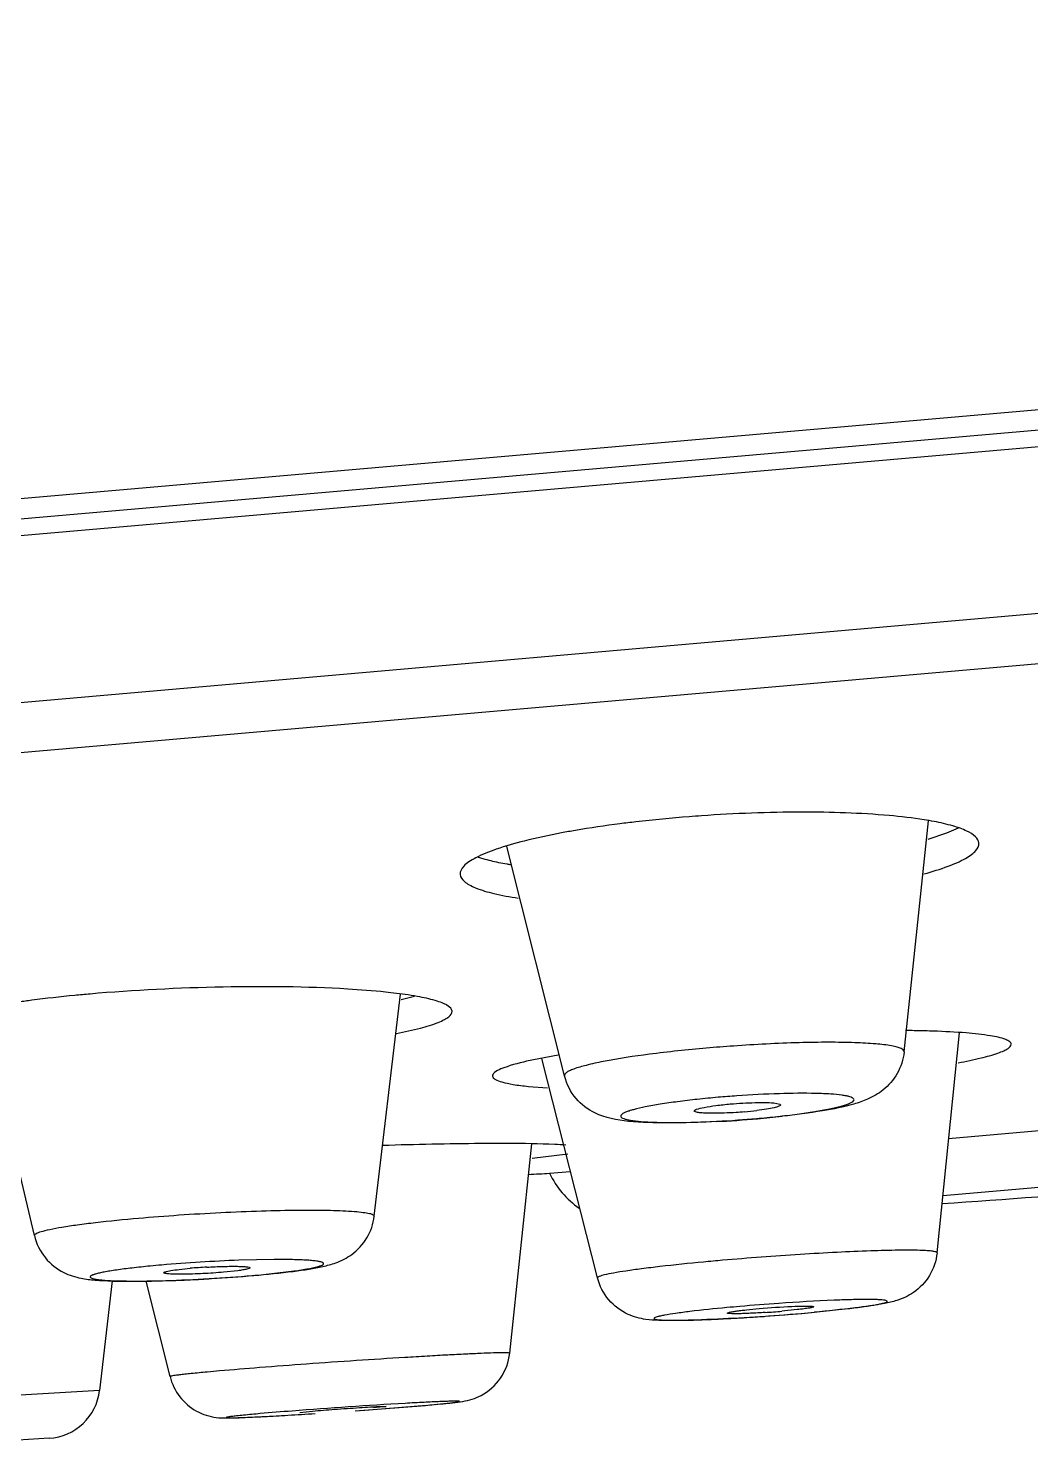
# Model space of a CAD drawing. Extents: x 38931 to 39525, y 15845 to 16265.
# Drawn here: x 39248.08 to 39257.34, y 16136.68 to 16149.84 of the extents above; entities that cross this region are included whole.
import ezdxf

# ---------------------------------------------------------------- set-up
doc = ezdxf.new("R2010")
doc.units = 0
doc.header["$LTSCALE"] = 7
doc.header["$MEASUREMENT"] = 0
doc.layers.get('0').update_dxf_attribs({"color": 2, "linetype": 'CONTINUOUS'})
doc.layers.add('DWG', color=7, linetype='CONTINUOUS')

msp = doc.modelspace()

# ---------------------------------------------------------------- linework, layer by layer
at = {"color": 7, "linetype": 'Continuous'}
for p, q in [((39217.28079, 16142.46323), (39301.55903, 16149.83662)), ((39301.61241, 16148.2959), (39217.49534, 16140.93661)), ((39301.25945, 16147.80046), (39217.92893, 16140.51)), ((39256.17081, 16140.37919), (39256.39512, 16142.51474)), ((39256.39348, 16142.34519), (39256.56469, 16142.40264)), ((39256.56469, 16142.40264), (39256.6733, 16142.44966)), ((39253.0335, 16140.15661), (39252.50045, 16142.27687)), ((39251.27616, 16138.86031), (39251.51916, 16140.91292)), ((39251.52302, 16140.86406), (39251.64743, 16140.89251)), ((39248.13584, 16138.68062), (39247.6404, 16140.77622)), ((39256.20339, 16140.57563), (39256.18517, 16140.57583)), ((39256.47546, 16138.52097), (39256.68173, 16140.55514)), ((39252.97503, 16140.34864), (39252.6838, 16140.29175)), ((39253.33841, 16138.28934), (39252.82372, 16140.31803)), ((39252.7008, 16140.05967), (39252.87621, 16140.04542)), ((39254.96877, 16139.90667), (39255.02433, 16139.8955)), ((39255.02433, 16139.8955), (39255.03, 16139.8887)), ((39256.58276, 16139.57913), (39258.12169, 16139.71376)), ((39252.52721, 16137.59392), (39252.73262, 16139.528)), ((39252.73494, 16139.39665), (39253.06564, 16139.43763)), ((39252.89585, 16139.25673), (39253.08871, 16139.27356)), ((39258.25962, 16139.19912), (39256.52887, 16139.04772)), ((39250.3518, 16138.45998), (39250.02607, 16138.45278)), ((39250.01451, 16138.3564), (39249.88421, 16138.34255)), ((39250.25302, 16138.32175), (39250.53683, 16138.35446)), ((39248.85324, 16138.26216), (39248.73799, 16137.25064)), ((39249.38894, 16137.37781), (39249.1699, 16138.26019)), ((39255.32175, 16138.02805), (39255.33616, 16138.02366)), ((39255.18275, 16137.99644), (39255.04208, 16137.9825)), ((39255.34159, 16137.97337), (39255.64979, 16138.00575)), ((39248.73799, 16137.25064), (39245.59815, 16137.0586)), ((39251.09857, 16137.06164), (39251.74974, 16137.11224)), ((39251.15287, 16137.06542), (39251.75896, 16137.11287)), ((39250.5874, 16137.04633), (39250.70386, 16137.05961)), ((39251.3855, 16137.10129), (39251.26903, 16137.08805)), ((39248.27173, 16136.80817), (39246.11486, 16136.67625))]:
    msp.add_line(p, q, dxfattribs=at)
for centre, radius, start, end in [((39255.22597, 16129.18293), 13.40956, 94.454223, 96.571881), ((39255.27656, 16128.5639), 14.03065, 93.990604, 94.46387), ((39252.9634, 16144.76099), 2.68569, 258.440697, 260.123716), ((39253.04456, 16145.21848), 3.15032, 260.096607, 260.728944), ((39256.07198, 16129.36569), 11.2107, 88.494565, 89.328377), ((39256.11485, 16131.01712), 9.55872, 88.033517, 88.491391), ((39255.65509, 16125.4161), 15.05439, 94.038972, 94.996787), ((39255.35447, 16129.65665), 10.34141, 94.038972, 94.996787), ((39253.87215, 16150.55793), 10.83809, 272.982296, 274.99973), ((39253.90759, 16150.0652), 10.34141, 274.038972, 274.996787), ((39254.41412, 16143.09054), 3.27803, 274.944584, 276.952756), ((39253.96509, 16149.53779), 9.81373, 274.978278, 276.311004), ((39242.54865, 16338.98929), 200.0004, 272.9102028, 272.9655724), ((39253.62033, 16139.59604), 0.8, 205.096154, 235.751907), ((39242.54865, 16338.98929), 200.5004, 273.996341, 274.5012016), ((39250.53712, 16124.2562), 14.20578, 92.061663, 94.949672), ((39256.80582, 16112.0143), 26.53892, 94.99582, 95.378308), ((39250.26089, 16127.53951), 10.91089, 94.992133, 95.548769), ((39250.01397, 16133.3276), 5.06993, 93.23078, 94.97042), ((39248.90198, 16152.88107), 14.62372, 273.414348, 274.945084), ((39249.19802, 16149.18151), 10.91089, 274.992133, 275.548769), ((39248.90011, 16152.68732), 14.43035, 272.080598, 272.692564), ((39248.86336, 16153.4899), 15.23377, 272.688811, 273.422939), ((39256.49451, 16116.91675), 21.18962, 94.004363, 94.982546), ((39256.24172, 16119.86502), 18.23054, 94.99582, 95.378308), ((39253.41017, 16158.59106), 20.70847, 273.292451, 273.950042), ((39253.35046, 16159.47038), 21.58981, 273.947391, 274.09411), ((39254.36989, 16145.67951), 7.7263, 273.829743, 274.991065), ((39253.3782, 16159.12893), 21.24726, 274.08522, 274.992346), ((39253.63282, 16156.12365), 18.23054, 274.99582, 275.378308), ((39253.59238, 16156.65999), 18.76905, 274.996875, 275.355051), ((39252.11415, 16111.48861), 26.04032, 94.994866, 95.246669), ((39248.24121, 16137.30724), 0.5, 273.5, 353.5), ((39250.19229, 16154.93234), 17.88803, 274.994866, 275.246669), ((39250.79083, 16148.54228), 11.47023, 275.244885, 275.742149), ((39251.326, 16143.18326), 6.08456, 275.776913, 276.347892), ((39251.78061, 16119.2153), 17.88805, 94.994867, 95.246669)]:
    msp.add_arc(centre, radius, start, end, dxfattribs=at)
for points, knots in [([(39253.69125, 16142.50438), (39253.64268, 16142.49874), (39253.4564, 16142.47597), (39253.27065, 16142.44866), (39253.13388, 16142.4252)], [0, 0, 0, 0, 616.42395823, 2365.81388205, 2365.81388205, 2365.81388205, 2365.81388205]), ([(39256.0334, 16142.5628), (39255.76513, 16142.58665), (39255.18632, 16142.60372), (39254.60822, 16142.58203), (39254.30013, 16142.56053)], [0, 0, 0, 0, 1106.34381446, 2374.97147362, 2374.97147362, 2374.97147362, 2374.97147362]), ([(39256.44819, 16142.50769), (39256.41763, 16142.51355), (39256.28015, 16142.53742), (39256.14137, 16142.5532), (39256.0334, 16142.5628)], [0, 0, 0, 0, 531.68671854, 2383.83963979, 2383.83963979, 2383.83963979, 2383.83963979]), ([(39256.86197, 16142.30918), (39256.8601, 16142.33066), (39256.82755, 16142.37949), (39256.74005, 16142.42772), (39256.60993, 16142.47349), (39256.50684, 16142.49642), (39256.44819, 16142.50769)], [0, 0, 0, 0, 573.67951479, 1426.46049224, 2643.09805805, 4232.68449215, 4232.68449215, 4232.68449215, 4232.68449215]), ([(39253.13388, 16142.4252), (39253.09104, 16142.41786), (39252.9327, 16142.38942), (39252.77518, 16142.35603), (39252.66134, 16142.32731)], [0, 0, 0, 0, 638.33140391, 2362.66107021, 2362.66107021, 2362.66107021, 2362.66107021]), ([(39252.66134, 16142.32731), (39252.57439, 16142.30538), (39252.42267, 16142.26212), (39252.25135, 16142.19596), (39252.15236, 16142.13813), (39252.09517, 16142.09375), (39252.06664, 16142.04657), (39252.06903, 16142.019)], [0, 0, 0, 0, 1987.23755142, 3493.16819684, 4060.6376751, 4509.37521652, 5122.75031504, 5122.75031504, 5122.75031504, 5122.75031504]), ([(39256.35468, 16142.02373), (39256.42962, 16142.04435), (39256.56025, 16142.08474), (39256.70732, 16142.14631), (39256.79162, 16142.19949), (39256.84094, 16142.24115), (39256.86414, 16142.28411), (39256.86197, 16142.30918)], [0, 0, 0, 0, 1995.71986674, 3507.33802608, 4080.29360089, 4537.86402012, 5183.96864178, 5183.96864178, 5183.96864178, 5183.96864178]), ([(39252.23689, 16142.17888), (39252.25063, 16142.17425), (39252.31258, 16142.15483), (39252.37586, 16142.1399), (39252.42523, 16142.12977)], [0, 0, 0, 0, 527.05141851, 2359.21286619, 2359.21286619, 2359.21286619, 2359.21286619]), ([(39252.06903, 16142.019), (39252.07122, 16141.99376), (39252.10093, 16141.95516), (39252.15539, 16141.92015), (39252.24533, 16141.87827), (39252.39704, 16141.8354), (39252.5299, 16141.81116), (39252.6056, 16141.79977)], [0, 0, 0, 0, 647.68263804, 1105.42277303, 1675.00081302, 3167.23224573, 5124.2641296, 5124.2641296, 5124.2641296, 5124.2641296]), ([(39251.03059, 16140.95921), (39250.64786, 16140.98188), (39249.85275, 16140.98835), (39249.0589, 16140.94944), (39248.6496, 16140.91363)], [0, 0, 0, 0, 1131.01563502, 2343.07330294, 2343.07330294, 2343.07330294, 2343.07330294]), ([(39251.48091, 16140.91968), (39251.44714, 16140.92389), (39251.29739, 16140.94089), (39251.14704, 16140.95231), (39251.03059, 16140.95921)], [0, 0, 0, 0, 531.91797133, 2354.97986405, 2354.97986405, 2354.97986405, 2354.97986405]), ([(39248.1124, 16140.85559), (39248.07228, 16140.8503), (39247.92585, 16140.83002), (39247.77989, 16140.806), (39247.67461, 16140.78494)], [0, 0, 0, 0, 638.8374258, 2333.63486674, 2333.63486674, 2333.63486674, 2333.63486674]), ([(39248.6496, 16140.91363), (39248.60239, 16140.9095), (39248.42304, 16140.89294), (39248.244, 16140.87295), (39248.1124, 16140.85559)], [0, 0, 0, 0, 614.69639228, 2336.64904772, 2336.64904772, 2336.64904772, 2336.64904772]), ([(39251.99456, 16140.75514), (39251.99281, 16140.77505), (39251.96167, 16140.80359), (39251.91251, 16140.82788), (39251.82561, 16140.85944), (39251.68051, 16140.89168), (39251.5535, 16140.91063), (39251.48091, 16140.91968)], [0, 0, 0, 0, 554.74047323, 996.84062951, 1566.27233453, 3094.43107434, 5124.22743019, 5124.22743019, 5124.22743019, 5124.22743019]), ([(39251.48086, 16140.54911), (39251.55585, 16140.56356), (39251.68631, 16140.59208), (39251.83427, 16140.63546), (39251.92087, 16140.67455), (39251.96831, 16140.70246), (39251.99628, 16140.7354), (39251.99456, 16140.75514)], [0, 0, 0, 0, 2057.12698456, 3591.7176579, 4156.12568593, 4588.70190089, 5122.45290017, 5122.45290017, 5122.45290017, 5122.45290017]), ([(39257.1606, 16140.45012), (39257.15985, 16140.45868), (39257.14391, 16140.47813), (39257.07957, 16140.50693), (39256.94293, 16140.53458), (39256.72003, 16140.5579), (39256.54357, 16140.56674), (39256.44286, 16140.57021)], [0, 0, 0, 0, 180.4853236, 473.33728264, 1487.32820492, 3077.36826002, 5195.80928873, 5195.80928873, 5195.80928873, 5195.80928873]), ([(39254.34385, 16140.41328), (39254.16829, 16140.39792), (39253.84987, 16140.36421), (39253.47963, 16140.30954), (39253.24673, 16140.25908), (39253.14269, 16140.23031), (39253.08165, 16140.20488), (39253.05083, 16140.18901), (39253.03068, 16140.16799), (39253.03352, 16140.15661)], [0, 0, 0, 0, 2724.7924632, 4948.89566964, 5785.24170741, 6402.5964345, 6625.11170272, 6789.98919576, 6971.18603383, 6971.18603383, 6971.18603383, 6971.18603383]), ([(39256.17078, 16140.37919), (39256.17222, 16140.39268), (39256.14254, 16140.41211), (39256.10346, 16140.42397), (39256.02462, 16140.4416), (39255.89458, 16140.45522), (39255.70037, 16140.4657), (39255.46386, 16140.46854), (39255.09017, 16140.46258), (39254.7967, 16140.44737), (39254.59473, 16140.4331)], [0, 0, 0, 0, 202.1166244, 394.56895812, 655.37926707, 1379.56054364, 2354.18677267, 3543.61209293, 4902.74757945, 7917.3353863, 7917.3353863, 7917.3353863, 7917.3353863]), ([(39256.67015, 16140.27788), (39256.74144, 16140.29125), (39256.86545, 16140.31702), (39257.00579, 16140.35436), (39257.08923, 16140.3868), (39257.13212, 16140.40837), (39257.16203, 16140.43374), (39257.1606, 16140.45012)], [0, 0, 0, 0, 2128.07306671, 3706.30283576, 4280.74519358, 4711.98436166, 5194.50997917, 5194.50997917, 5194.50997917, 5194.50997917]), ([(39252.6838, 16140.29175), (39252.60306, 16140.27317), (39252.49847, 16140.24511), (39252.39389, 16140.19856), (39252.36698, 16140.16757), (39252.36804, 16140.15547)], [0, 0, 0, 0, 2326.03448987, 2964.91540375, 3305.87306183, 3305.87306183, 3305.87306183, 3305.87306183]), ([(39256.17081, 16140.37919), (39256.16347, 16140.30933), (39256.12008, 16140.17443), (39255.99127, 16140.02549), (39255.84504, 16139.94085), (39255.65598, 16139.87777), (39255.39106, 16139.82663), (39255.16871, 16139.79736), (39255.04386, 16139.78353)], [0, 0, 0, 0, 924.41267594, 1803.15603978, 2530.4592901, 3121.03155791, 4419.72635338, 6072.6154391, 6072.6154391, 6072.6154391, 6072.6154391]), ([(39252.36804, 16140.15547), (39252.36911, 16140.14314), (39252.40066, 16140.11652), (39252.4662, 16140.09646), (39252.57126, 16140.07426), (39252.65342, 16140.06456), (39252.7008, 16140.05967)], [0, 0, 0, 0, 437.91101906, 1252.9631221, 2505.79477662, 4191.72484873, 4191.72484873, 4191.72484873, 4191.72484873]), ([(39254.43603, 16139.73452), (39254.2854, 16139.72667), (39254.01458, 16139.71871), (39253.63909, 16139.72663), (39253.33679, 16139.77968), (39253.12511, 16139.94054), (39253.05263, 16140.08054), (39253.0335, 16140.15661)], [0, 0, 0, 0, 1469.26528235, 2633.25450801, 3673.86018956, 4383.15774964, 5147.25544489, 5147.25544489, 5147.25544489, 5147.25544489]), ([(39254.45373, 16139.95875), (39254.38913, 16139.9531), (39254.26401, 16139.94094), (39254.08501, 16139.91972), (39253.9248, 16139.89664), (39253.78904, 16139.87255), (39253.69355, 16139.8512), (39253.63301, 16139.83348), (39253.6, 16139.82169), (39253.57562, 16139.81008), (39253.55983, 16139.7996), (39253.55127, 16139.78679), (39253.55742, 16139.77352), (39253.57254, 16139.76505), (39253.59515, 16139.75672), (39253.62673, 16139.74948), (39253.68541, 16139.73994), (39253.77882, 16139.73172), (39253.97192, 16139.72397), (39254.26128, 16139.72754), (39254.50522, 16139.74024), (39254.63598, 16139.74948)], [0, 0, 0, 0, 1728.51509202, 3350.8204809, 4804.50646675, 6042.52256521, 7025.37584439, 7411.19614163, 7722.81652013, 7960.11799997, 8125.87083824, 8233.31036854, 8329.66285268, 8473.20995812, 8685.83984604, 8972.90293786, 9334.12012744, 10270.80565169, 11469.40701328, 14485.24722817, 17979.5876078, 17979.5876078, 17979.5876078, 17979.5876078]), ([(39254.23213, 16139.8321), (39254.23155, 16139.83508), (39254.24008, 16139.84325), (39254.26985, 16139.85375), (39254.33675, 16139.86975), (39254.43992, 16139.88455), (39254.52091, 16139.89325), (39254.56539, 16139.89714)], [0, 0, 0, 0, 136.79498158, 426.53684687, 1504.35069611, 3149.84611625, 5161.12925766, 5161.12925766, 5161.12925766, 5161.12925766]), ([(39254.56539, 16139.89714), (39254.6416, 16139.90381), (39254.77593, 16139.91125), (39254.91093, 16139.91214), (39254.96877, 16139.90667)], [0, 0, 0, 0, 1351.89049045, 2378.61424043, 2378.61424043, 2378.61424043, 2378.61424043]), ([(39254.80832, 16139.76309), (39254.87292, 16139.76875), (39254.99805, 16139.78091), (39255.17705, 16139.80213), (39255.33726, 16139.82521), (39255.47301, 16139.8493), (39255.56851, 16139.87064), (39255.62905, 16139.88837), (39255.66206, 16139.90016), (39255.68644, 16139.91177), (39255.70223, 16139.92224), (39255.71079, 16139.93506), (39255.70463, 16139.94833), (39255.68952, 16139.9568), (39255.66691, 16139.96513), (39255.63533, 16139.97236), (39255.57665, 16139.98191), (39255.48323, 16139.99012), (39255.29013, 16139.99788), (39255.00077, 16139.99431), (39254.75683, 16139.98161), (39254.62607, 16139.97237)], [0, 0, 0, 0, 1736.76070975, 3366.80505916, 4827.42563239, 6071.34749792, 7058.88932882, 7446.55012298, 7759.65703899, 7998.09052935, 8164.63406627, 8272.58612048, 8369.39823945, 8513.63011447, 8727.27432086, 9015.70680339, 9378.6471245, 10319.80096425, 11524.1200709, 14554.34689177, 18065.35648946, 18065.35648946, 18065.35648946, 18065.35648946]), ([(39255.03, 16139.8887), (39255.02965, 16139.88212), (39255.00325, 16139.87188), (39254.96433, 16139.86054), (39254.89352, 16139.84759), (39254.84096, 16139.84029), (39254.81093, 16139.83661)], [0, 0, 0, 0, 366.78046042, 1223.57971717, 2537.60591369, 4221.0467748, 4221.0467748, 4221.0467748, 4221.0467748]), ([(39254.39909, 16139.81097), (39254.37623, 16139.81106), (39254.33633, 16139.81179), (39254.28306, 16139.81563), (39254.2526, 16139.82058), (39254.2331, 16139.8271), (39254.23213, 16139.8321)], [0, 0, 0, 0, 1695.0734297, 2994.93483913, 3836.42006191, 4213.48119395, 4213.48119395, 4213.48119395, 4213.48119395]), ([(39254.69667, 16139.82471), (39254.67072, 16139.82244), (39254.5717, 16139.81487), (39254.47236, 16139.81068), (39254.39909, 16139.81097)], [0, 0, 0, 0, 623.6236553, 2377.82645128, 2377.82645128, 2377.82645128, 2377.82645128]), ([(39252.51285, 16139.53196), (39252.42851, 16139.53231), (39252.04264, 16139.53134), (39251.65683, 16139.52268), (39251.35547, 16139.51339)], [0, 0, 0, 0, 516.32386818, 2361.93518052, 2361.93518052, 2361.93518052, 2361.93518052]), ([(39253.04606, 16139.51726), (39253.01201, 16139.5197), (39252.83442, 16139.52927), (39252.65654, 16139.53135), (39252.51285, 16139.53196)], [0, 0, 0, 0, 454.46444175, 2367.29501063, 2367.29501063, 2367.29501063, 2367.29501063]), ([(39248.13585, 16138.68062), (39248.13413, 16138.68782), (39248.15989, 16138.70727), (39248.20543, 16138.72018), (39248.28868, 16138.7419), (39248.39971, 16138.76142), (39248.54076, 16138.78283), (39248.776, 16138.81229), (39248.9647, 16138.83092), (39249.09739, 16138.84252)], [0, 0, 0, 0, 155.49855534, 516.31250325, 1102.43181306, 1905.04391505, 2908.4337621, 4091.89693073, 6891.37334993, 6891.37334993, 6891.37334993, 6891.37334993]), ([(39249.09739, 16138.84252), (39249.2215, 16138.85338), (39249.4746, 16138.8728), (39249.85383, 16138.89512), (39250.22405, 16138.91037), (39250.56284, 16138.91763), (39250.84936, 16138.91691), (39251.04789, 16138.90881), (39251.16694, 16138.89809), (39251.22535, 16138.88727), (39251.25948, 16138.8799), (39251.27681, 16138.86594), (39251.27615, 16138.86031)], [0, 0, 0, 0, 1640.15137553, 3341.92160709, 5001.14846511, 6518.49200937, 7802.15257974, 8775.59390104, 9127.5272314, 9383.34242344, 9541.77246873, 9616.33167996, 9616.33167996, 9616.33167996, 9616.33167996]), ([(39250.16255, 16138.31178), (39250.28427, 16138.32243), (39250.45536, 16138.33965), (39250.66771, 16138.36967), (39250.79926, 16138.39383), (39250.93482, 16138.42955), (39251.08478, 16138.50577), (39251.22121, 16138.653), (39251.26781, 16138.78981), (39251.27616, 16138.86031)], [0, 0, 0, 0, 1877.3812121, 2641.31813884, 3294.80957292, 3931.82212924, 4790.76611723, 5843.80619142, 6934.69098942, 6934.69098942, 6934.69098942, 6934.69098942]), ([(39248.13584, 16138.68062), (39248.15333, 16138.60664), (39248.22183, 16138.46789), (39248.38788, 16138.33718), (39248.55451, 16138.28434), (39248.75814, 16138.26225), (39249.04406, 16138.25618), (39249.28631, 16138.26149), (39249.42401, 16138.26648)], [0, 0, 0, 0, 923.0518504, 1804.08327044, 2491.07401179, 3018.462985, 4287.35630401, 5960.27168708, 5960.27168708, 5960.27168708, 5960.27168708]), ([(39250.53683, 16138.35446), (39250.58078, 16138.36056), (39250.64166, 16138.36972), (39250.71539, 16138.38457), (39250.75496, 16138.39385), (39250.78348, 16138.40389), (39250.80116, 16138.41049), (39250.81098, 16138.42332), (39250.79769, 16138.43358), (39250.77894, 16138.43853), (39250.74777, 16138.44492), (39250.70623, 16138.44962), (39250.65369, 16138.45384), (39250.59109, 16138.45695), (39250.48932, 16138.45995), (39250.40849, 16138.46029), (39250.3518, 16138.45998)], [0, 0, 0, 0, 2369.63040871, 3287.0930295, 4013.58927399, 4544.77615202, 4882.56661701, 5056.1238211, 5244.51026612, 5603.75503328, 6158.30588693, 6908.87144031, 7848.35341874, 8968.13347268, 10257.43183524, 13284.63864531, 13284.63864531, 13284.63864531, 13284.63864531]), ([(39254.31829, 16138.43638), (39254.18383, 16138.42371), (39253.99237, 16138.40419), (39253.75363, 16138.3754), (39253.6096, 16138.35553), (39253.49739, 16138.33783), (39253.4098, 16138.31999), (39253.36807, 16138.30892), (39253.33681, 16138.29566), (39253.33841, 16138.28934)], [0, 0, 0, 0, 2845.25334268, 4050.54872285, 5073.19509256, 5891.26479659, 6488.04337427, 6851.28248746, 6988.71545172, 6988.71545172, 6988.71545172, 6988.71545172]), ([(39256.47546, 16138.52097), (39256.47589, 16138.52518), (39256.45817, 16138.53343), (39256.43081, 16138.53702), (39256.37855, 16138.5426), (39256.30975, 16138.54507), (39256.22124, 16138.54651), (39256.07028, 16138.54566), (39255.84554, 16138.53967), (39255.54193, 16138.52623), (39255.20469, 16138.50673), (39254.85179, 16138.48212), (39254.61338, 16138.46277), (39254.49473, 16138.45239)], [0, 0, 0, 0, 68.539651, 235.1101368, 508.0552601, 886.01235607, 1364.0471434, 1936.42488369, 3333.23840077, 5003.66845393, 6859.09524748, 8804.18501678, 10733.21075127, 10733.21075127, 10733.21075127, 10733.21075127]), ([(39256.47546, 16138.52097), (39256.46804, 16138.44783), (39256.42059, 16138.30441), (39256.27624, 16138.15349), (39256.12176, 16138.0813), (39255.93847, 16138.04151), (39255.68498, 16138.00712), (39255.46921, 16137.9846), (39255.34405, 16137.97286)], [0, 0, 0, 0, 976.23907137, 1930.05714095, 2690.60847391, 3205.12764317, 4416.49997505, 6085.79749034, 6085.79749034, 6085.79749034, 6085.79749034]), ([(39249.20589, 16138.39927), (39249.14981, 16138.39381), (39249.04569, 16138.3828), (39248.92148, 16138.36695), (39248.83575, 16138.35375), (39248.78313, 16138.34452), (39248.73889, 16138.33544), (39248.70378, 16138.32678), (39248.67701, 16138.31823), (39248.6608, 16138.31095), (39248.64898, 16138.30222), (39248.65425, 16138.29058), (39248.66893, 16138.28586), (39248.69052, 16138.27963), (39248.72199, 16138.27493), (39248.78106, 16138.2684), (39248.87575, 16138.26332), (39249.07241, 16138.25927), (39249.36739, 16138.26429), (39249.74911, 16138.28147), (39250.01505, 16138.30042), (39250.14747, 16138.31201)], [0, 0, 0, 0, 1448.13675003, 2690.5545993, 3217.91783488, 3676.98213873, 4064.1469668, 4376.23162773, 4611.815479, 4771.33579188, 4861.49081656, 4927.87705416, 5047.77493412, 5241.6839402, 5512.86153415, 5860.12082772, 6771.42668432, 7946.84033991, 10916.08171537, 14350.51061518, 17766.80368237, 17766.80368237, 17766.80368237, 17766.80368237]), ([(39249.33015, 16138.3374), (39249.3298, 16138.3393), (39249.33652, 16138.34404), (39249.35679, 16138.3501), (39249.40551, 16138.35992), (39249.48086, 16138.36944), (39249.54108, 16138.37552), (39249.5747, 16138.37846)], [0, 0, 0, 0, 117.95303645, 387.61641519, 1416.06062701, 3034.43538342, 5099.0380377, 5099.0380377, 5099.0380377, 5099.0380377]), ([(39249.88421, 16138.34255), (39249.82061, 16138.33699), (39249.72522, 16138.3306), (39249.6006, 16138.3254), (39249.51504, 16138.32349), (39249.44195, 16138.32362), (39249.38656, 16138.32562), (39249.35136, 16138.32907), (39249.33558, 16138.3329), (39249.33044, 16138.33578), (39249.33015, 16138.3374)], [0, 0, 0, 0, 2681.44920547, 4014.67984383, 5237.38173931, 6278.46882554, 7075.97925903, 7585.19798761, 7724.72949827, 7793.71494101, 7793.71494101, 7793.71494101, 7793.71494101]), ([(39249.72823, 16138.38947), (39249.77941, 16138.39239), (39249.85379, 16138.39565), (39249.94832, 16138.39747), (39250.00862, 16138.39737), (39250.05707, 16138.39614), (39250.09547, 16138.39322), (39250.11485, 16138.39054), (39250.129, 16138.38612), (39250.12879, 16138.3831)], [0, 0, 0, 0, 2642.33982126, 3834.70143779, 4879.74927143, 5736.10923281, 6373.0003237, 6767.44202049, 6923.55324956, 6923.55324956, 6923.55324956, 6923.55324956]), ([(39250.12879, 16138.3831), (39250.12856, 16138.37983), (39250.11528, 16138.37491), (39250.09545, 16138.36919), (39250.05841, 16138.36252), (39250.03065, 16138.35851), (39250.01451, 16138.3564)], [0, 0, 0, 0, 346.32919646, 1162.84352971, 2451.57883999, 4171.03113436, 4171.03113436, 4171.03113436, 4171.03113436]), ([(39254.59951, 16137.91677), (39254.46568, 16137.9091), (39254.27794, 16137.90011), (39254.04596, 16137.89532), (39253.90859, 16137.89654), (39253.76803, 16137.90447), (39253.6006, 16137.94841), (39253.42877, 16138.07645), (39253.35714, 16138.21552), (39253.33841, 16138.28934)], [0, 0, 0, 0, 1958.84459038, 2746.02976203, 3390.2469827, 3966.08233653, 4801.1813286, 5883.09561988, 6996.00322547, 6996.00322547, 6996.00322547, 6996.00322547]), ([(39254.83245, 16138.00617), (39254.93303, 16138.01497), (39255.07292, 16138.02509), (39255.23604, 16138.02998), (39255.29864, 16138.03059), (39255.32175, 16138.02805)], [0, 0, 0, 0, 2060.45818564, 2859.38463736, 3333.82910582, 3333.82910582, 3333.82910582, 3333.82910582]), ([(39255.66678, 16138.08834), (39255.61916, 16138.08706), (39255.40166, 16138.07938), (39255.18436, 16138.06651), (39255.01479, 16138.05464)], [0, 0, 0, 0, 522.35139492, 2386.15832313, 2386.15832313, 2386.15832313, 2386.15832313]), ([(39255.64979, 16138.00575), (39255.70069, 16138.01177), (39255.77246, 16138.02084), (39255.86134, 16138.03403), (39255.91361, 16138.04291), (39255.95451, 16138.05082), (39255.98617, 16138.05887), (39256.00297, 16138.06407), (39256.01766, 16138.07225), (39256.00678, 16138.08188), (39255.99007, 16138.08295), (39255.96175, 16138.08748), (39255.92266, 16138.08911), (39255.87267, 16138.09065), (39255.78619, 16138.09095), (39255.7164, 16138.08968), (39255.66678, 16138.08834)], [0, 0, 0, 0, 2860.36628705, 4034.02433348, 5019.35522613, 5807.14275927, 6390.32116754, 6764.08604364, 6939.51871941, 7072.25221008, 7389.34232488, 7915.25841069, 8647.36487097, 9579.75375262, 10703.85606443, 13473.97904024, 13473.97904024, 13473.97904024, 13473.97904024]), ([(39254.53294, 16138.0153), (39254.41947, 16138.0046), (39254.26149, 16137.98842), (39254.07015, 16137.96339), (39253.97893, 16137.94943), (39253.92309, 16137.93818), (39253.89345, 16137.93179), (39253.87501, 16137.92463), (39253.86113, 16137.92104), (39253.85961, 16137.91025), (39253.87389, 16137.90753), (39253.89064, 16137.90363), (39253.91955, 16137.90129), (39253.95609, 16137.89922), (39254.00191, 16137.89812), (39254.05588, 16137.89779), (39254.14314, 16137.89854), (39254.26885, 16137.90178), (39254.43637, 16137.90862), (39254.62172, 16137.91842), (39254.88517, 16137.93508), (39255.08597, 16137.95061), (39255.22039, 16137.96237)], [0, 0, 0, 0, 3155.74624365, 4394.65139706, 5346.3269116, 5704.20563183, 5979.74800323, 6170.90782089, 6278.90978062, 6327.24490565, 6420.29814469, 6595.24430129, 6854.55069389, 7196.67104097, 7619.37482809, 8119.47317911, 8692.16662109, 10035.04144158, 11601.19858376, 13334.18475165, 15174.08833023, 18910.13249305, 18910.13249305, 18910.13249305, 18910.13249305]), ([(39254.5384, 16137.96476), (39254.538, 16137.9667), (39254.54797, 16137.97011), (39254.56061, 16137.97355), (39254.58758, 16137.9785), (39254.62169, 16137.98362), (39254.66523, 16137.98925), (39254.73621, 16137.99729), (39254.79289, 16138.00271), (39254.83245, 16138.00617)], [0, 0, 0, 0, 140.43328642, 516.56030222, 1128.39639093, 1962.96521372, 2998.59523733, 4209.83657384, 7013.53356641, 7013.53356641, 7013.53356641, 7013.53356641]), ([(39254.88595, 16137.97046), (39254.84086, 16137.96743), (39254.7758, 16137.9636), (39254.69353, 16137.96023), (39254.64195, 16137.95876), (39254.60065, 16137.95862), (39254.56792, 16137.95887), (39254.55119, 16137.96125), (39254.53892, 16137.96224), (39254.5384, 16137.96476)], [0, 0, 0, 0, 2727.61935949, 3930.52354422, 4975.44781562, 5827.80642907, 6461.67599069, 6858.10816638, 7013.31949119, 7013.31949119, 7013.31949119, 7013.31949119]), ([(39255.33616, 16138.02366), (39255.33611, 16138.02245), (39255.33171, 16138.02019), (39255.31924, 16138.01617), (39255.28919, 16138.01043), (39255.2421, 16138.00346), (39255.20422, 16137.99887), (39255.18275, 16137.99644)], [0, 0, 0, 0, 120.06541148, 393.09399507, 1415.57610081, 3037.58349026, 5181.762967, 5181.762967, 5181.762967, 5181.762967]), ([(39252.52718, 16137.59391), (39252.52731, 16137.5954), (39252.51877, 16137.59615), (39252.50888, 16137.59749), (39252.48637, 16137.5978), (39252.4578, 16137.59788), (39252.42013, 16137.59724), (39252.35471, 16137.59555), (39252.25422, 16137.59178), (39252.11323, 16137.58535), (39251.94711, 16137.5768), (39251.75954, 16137.5663), (39251.4786, 16137.54956), (39251.10712, 16137.52563), (39250.65978, 16137.49445), (39250.2382, 16137.46274), (39249.97021, 16137.44083), (39249.84691, 16137.43005)], [0, 0, 0, 0, 23.74719657, 90.71188745, 202.18976625, 358.07497166, 557.46986909, 799.13787427, 1404.22192398, 2160.60438873, 3051.54394363, 4058.11150347, 5158.08963098, 7542.0672947, 9997.58539676, 12312.81352185, 14287.62892644, 14287.62892644, 14287.62892644, 14287.62892644]), ([(39251.99874, 16137.13601), (39252.03065, 16137.13958), (39252.1211, 16137.14945), (39252.28831, 16137.20001), (39252.46031, 16137.35358), (39252.51861, 16137.51295), (39252.52721, 16137.59392)], [0, 0, 0, 0, 532.46629918, 1509.54914532, 2847.65463064, 4197.91115449, 4197.91115449, 4197.91115449, 4197.91115449]), ([(39249.73293, 16137.41983), (39249.6836, 16137.41529), (39249.61433, 16137.40871), (39249.52897, 16137.39968), (39249.47948, 16137.39409), (39249.44212, 16137.38909), (39249.41232, 16137.38514), (39249.4, 16137.38159), (39249.38848, 16137.37967), (39249.38897, 16137.37781)], [0, 0, 0, 0, 2962.5481559, 4157.01161444, 5144.68563888, 5917.52772552, 6471.91294078, 6805.0371509, 6919.75477549, 6919.75477549, 6919.75477549, 6919.75477549]), ([(39249.38894, 16137.37781), (39249.40553, 16137.31098), (39249.46737, 16137.18323), (39249.62427, 16137.0494), (39249.78502, 16136.99836), (39249.90977, 16136.99492), (39250.00829, 16136.99738), (39250.17703, 16137.00415), (39250.317, 16137.01176), (39250.41947, 16137.01766)], [0, 0, 0, 0, 1186.11022533, 2363.59988661, 3457.46122307, 4014.61700166, 4508.73044601, 5155.13005682, 6923.04403664, 6923.04403664, 6923.04403664, 6923.04403664]), ([(39251.56058, 16137.13029), (39251.21279, 16137.11042), (39250.76685, 16137.07997), (39250.32136, 16137.04401), (39250.22316, 16137.03542)], [0, 0, 0, 0, 1836.31915737, 2355.96604735, 2355.96604735, 2355.96604735, 2355.96604735]), ([(39251.82804, 16137.11925), (39251.86872, 16137.123), (39251.92459, 16137.12831), (39251.99183, 16137.13575), (39252.02268, 16137.1395), (39252.04166, 16137.14239), (39252.05148, 16137.14387), (39252.05851, 16137.14576), (39252.06244, 16137.14617), (39252.06502, 16137.14856), (39252.06071, 16137.14947), (39252.05663, 16137.14994), (39252.04814, 16137.15043), (39252.03747, 16137.15065), (39252.01707, 16137.15073), (39251.9847, 16137.15018), (39251.93755, 16137.1488), (39251.85425, 16137.14561), (39251.7274, 16137.13956), (39251.61987, 16137.13368), (39251.56058, 16137.13029)], [0, 0, 0, 0, 2804.9205647, 3853.25647273, 4643.66310658, 4939.53171318, 5168.63157765, 5330.70943652, 5426.0309578, 5459.78971385, 5510.86452513, 5626.7465323, 5809.41496595, 6058.79591066, 6374.49330027, 7202.73537787, 8286.0141441, 9610.78723588, 12926.72572357, 17004.16650312, 17004.16650312, 17004.16650312, 17004.16650312]), ([(39250.14486, 16137.0284), (39250.11905, 16137.02603), (39250.07214, 16137.0216), (39250.00928, 16137.01508), (39249.96628, 16137.01027), (39249.9398, 16137.00652), (39249.92608, 16137.00473), (39249.91647, 16137.0022), (39249.91099, 16137.00199), (39249.90768, 16136.99872), (39249.91422, 16136.99808), (39249.9199, 16136.99737), (39249.93228, 16136.99706), (39249.94754, 16136.99693), (39249.97666, 16136.99721), (39250.02246, 16136.99841), (39250.12005, 16137.00203), (39250.27368, 16137.0095), (39250.48907, 16137.0216), (39250.64625, 16137.03135), (39250.73014, 16137.03674)], [0, 0, 0, 0, 1238.69978091, 2252.32147063, 3020.68558645, 3307.80964343, 3529.23746699, 3684.56615995, 3773.79904871, 3801.56693784, 3854.03258765, 3971.55308639, 4155.06200881, 4404.2085389, 4718.43341254, 5538.15498939, 6600.25616086, 9382.94779512, 12892.71439235, 16911.11539131, 16911.11539131, 16911.11539131, 16911.11539131]), ([(39250.70386, 16137.05961), (39250.77197, 16137.06557), (39250.87912, 16137.07377), (39251.02423, 16137.08392), (39251.13463, 16137.09101), (39251.22033, 16137.09605), (39251.27995, 16137.09905), (39251.31613, 16137.10086), (39251.34407, 16137.10148), (39251.36689, 16137.10304), (39251.37635, 16137.10113), (39251.38556, 16137.10275), (39251.3855, 16137.10129)], [0, 0, 0, 0, 2900.0142687, 4558.83975721, 6170.27337562, 7594.43172092, 8197.04623428, 8708.47289701, 9118.29005416, 9416.71442554, 9598.08006311, 9659.90390015, 9659.90390015, 9659.90390015, 9659.90390015])]:
    msp.add_open_spline(points, degree=3, knots=knots, dxfattribs=at)
at = {"layer": 'DWG'}
for p, q in [((39217.04394, 16142.78343), (39293.27437, 16149.45289)), ((39293.13004, 16149.24908), (39227.73605, 16143.52778))]:
    msp.add_line(p, q, dxfattribs=at)

doc.saveas('drawing.dxf')
